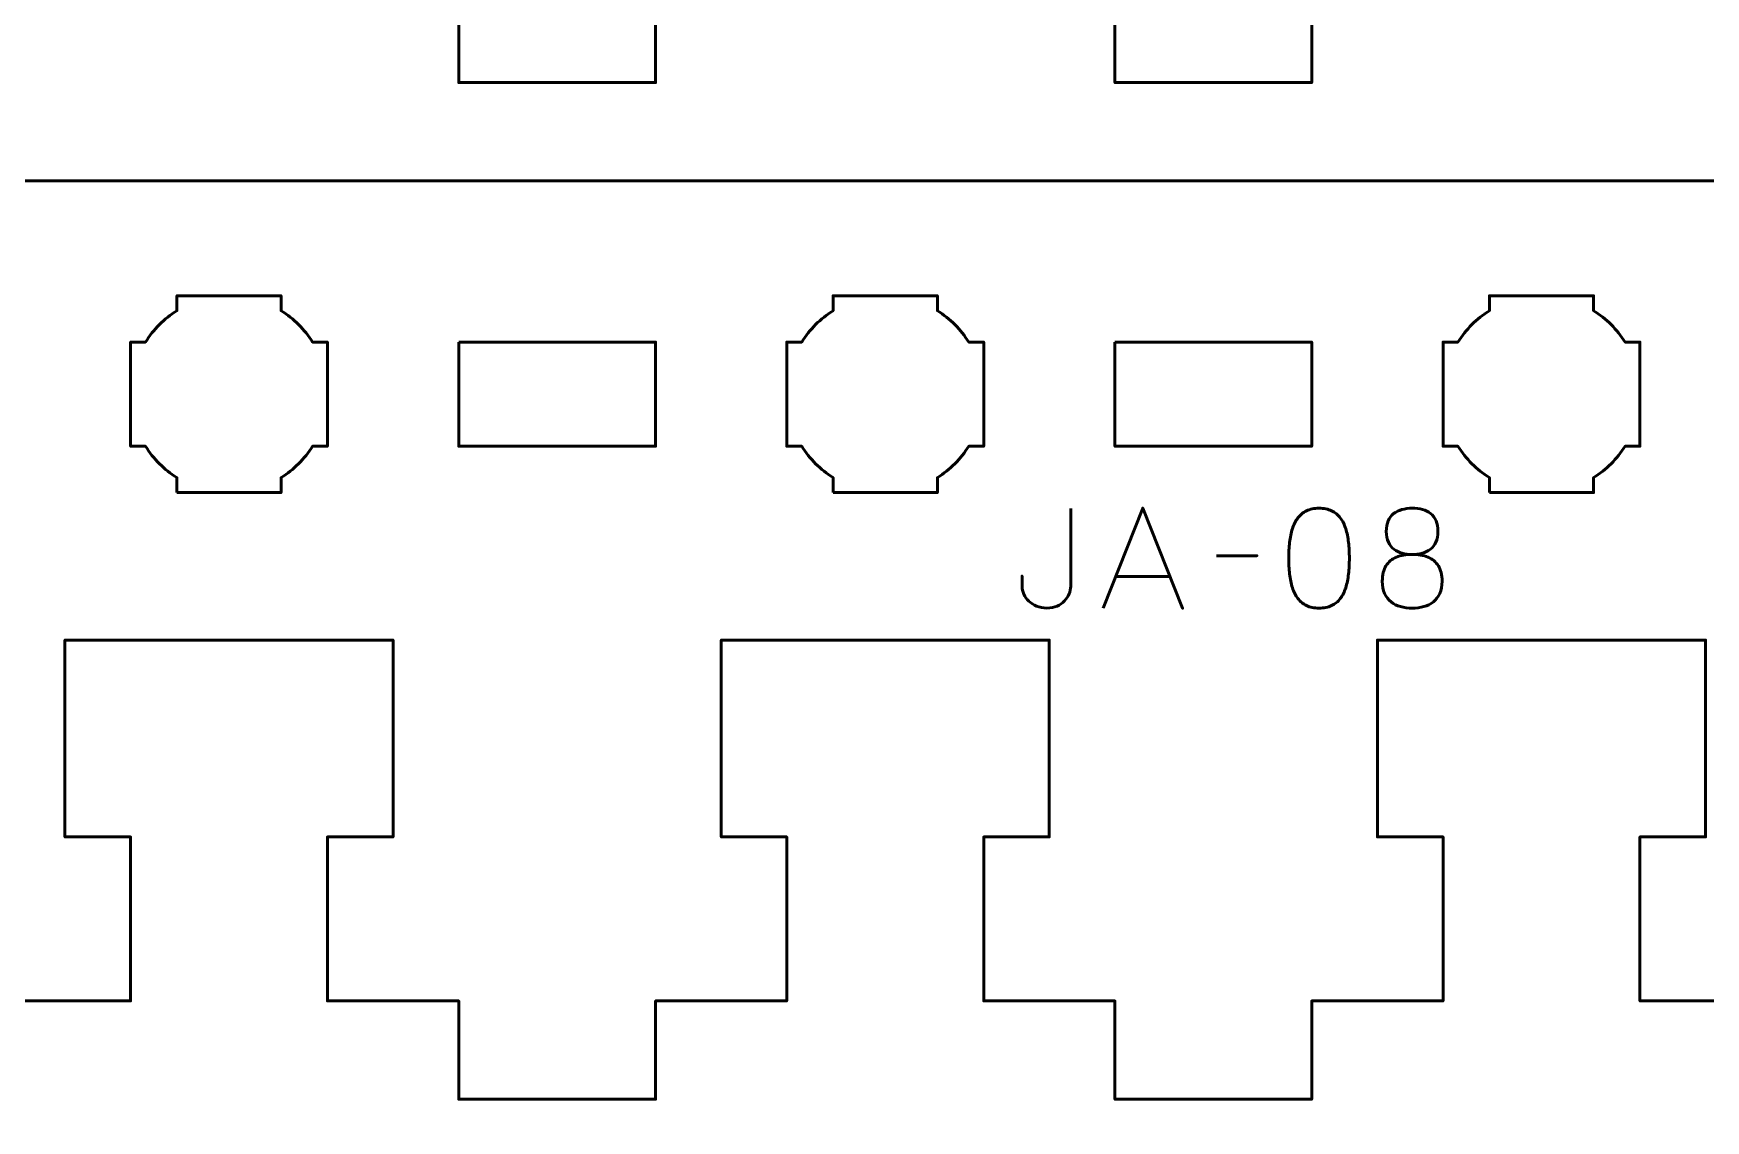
# Model space of a CAD drawing. Header units: centimetres. Extents: x -21 to 0, y -29.7 to 0.
# Drawn here: x -15.7 to -10.6, y -19.42 to -16.1 of the extents above; entities that cross this region are included whole.
import ezdxf

# ---------------------------------------------------------------- set-up
doc = ezdxf.new("R2010")
doc.units = ezdxf.units.CM
doc.header["$MEASUREMENT"] = 0
doc.layers.add('Layer 1', color=7, linetype='Continuous')

msp = doc.modelspace()

# ---------------------------------------------------------------- linework, layer by layer
at = {"layer": 'Layer 1', "color": 1, "lineweight": 53}
msp.add_open_spline([(-21.00003, -29.19995), (-21.00003, -29.19995), (-21.00003, -0.49992), (-21.00003, -0.49992), (-21.00003, -0.49992), (-21.00003, -0.22295), (-20.77694, 0.00004), (-20.49994, 0.00004), (-20.49994, 0.00004), (-20.49994, 0.00004), (-0.50008, 0.00004), (-0.50008, 0.00004), (-0.50008, 0.00004), (-0.22294, 0.00004), (0.00002, -0.22295), (0.00002, -0.49992), (0.00002, -0.49992), (0.00002, -0.49992), (0.00002, -29.19995), (0.00002, -29.19995), (0.00002, -29.19995), (0.00002, -29.47695), (-0.22294, -29.70004), (-0.50008, -29.70004), (-0.50008, -29.70004), (-0.50008, -29.70004), (-20.49994, -29.70004), (-20.49994, -29.70004), (-20.49994, -29.70004), (-20.77694, -29.70004), (-21.00003, -29.47695), (-21.00003, -29.19995)], degree=3, knots=[0, 0, 0, 0, 0.125, 0.125, 0.125, 0.125, 0.25, 0.25, 0.25, 0.25, 0.375, 0.375, 0.375, 0.375, 0.5, 0.5, 0.5, 0.5, 0.625, 0.625, 0.625, 0.625, 0.75, 0.75, 0.75, 0.75, 0.875, 0.875, 0.875, 0.875, 1, 1, 1, 1], dxfattribs=at)
at = {"layer": 'Layer 1', "color": 3, "lineweight": 53}
for points in [[(-4.6, -14.85), (-4.6, -14.85), (-4.6, -15.44999), (-4.6, -15.44999), (-4.6, -15.44999), (-4.6, -15.44999), (-4.8, -15.45), (-4.8, -15.45), (-4.8, -15.45), (-4.8, -15.45), (-4.8, -15.95), (-4.8, -15.95), (-4.8, -15.95), (-4.8, -15.95), (-4.4, -15.95), (-4.4, -15.95), (-4.4, -15.95), (-4.4, -15.95), (-4.4, -16.25), (-4.4, -16.25), (-4.4, -16.25), (-4.4, -16.25), (-3.8, -16.25), (-3.8, -16.25), (-3.8, -16.25), (-3.8, -15.58626), (-3.8, -14.9225), (-3.8, -14.25874), (-3.8, -14.25874), (-3.8, -14.25874), (-4.4, -14.25874), (-4.4, -14.25874), (-4.4, -14.25874), (-4.4, -14.25874), (-4.40011, -13.94124), (-4.40011, -13.94124), (-4.40011, -13.94124), (-4.40011, -13.94124), (-3.80011, -13.94124), (-3.80011, -13.94124), (-3.80011, -13.94124), (-3.80478, -13.66919), (-4.02684, -13.44999), (-4.3, -13.44999), (-4.3, -13.44999), (-4.3, -13.44999), (-19.90011, -13.45), (-19.90011, -13.45), (-19.90011, -13.45), (-20.17327, -13.45), (-20.39533, -13.6692), (-20.4, -13.94125), (-20.4, -13.94125), (-20.4, -13.94125), (-19.8, -13.94125), (-19.8, -13.94125), (-19.8, -13.94125), (-19.8, -13.94125), (-19.8, -14.25875), (-19.8, -14.25875), (-19.8, -14.25875), (-19.8, -14.25875), (-20.4, -14.25875), (-20.4, -14.25875), (-20.4, -14.25875), (-20.4, -14.25875), (-20.4, -16.25), (-20.4, -16.25), (-20.4, -16.25), (-20.4, -16.25), (-19.8, -16.25), (-19.8, -16.25), (-19.8, -16.25), (-19.8, -16.25), (-19.8, -15.95), (-19.8, -15.95), (-19.8, -15.95), (-19.8, -15.95), (-19.4, -15.95001), (-19.4, -15.95001), (-19.4, -15.95001), (-19.4, -15.95001), (-19.4, -15.45), (-19.4, -15.45), (-19.4, -15.45), (-19.4, -15.45), (-19.6, -15.44999), (-19.6, -15.44999), (-19.6, -15.44999), (-19.6, -15.44999), (-19.6, -14.85), (-19.6, -14.85), (-19.6, -14.85), (-19.21667, -14.85), (-18.98333, -14.85), (-18.6, -14.85), (-18.6, -14.85), (-18.6, -14.85), (-18.6, -15.44999), (-18.6, -15.44999), (-18.6, -15.44999), (-18.6, -15.44999), (-18.8, -15.45), (-18.8, -15.45), (-18.8, -15.45), (-18.8, -15.45), (-18.8, -15.95), (-18.8, -15.95), (-18.8, -15.95), (-18.8, -15.95), (-18.4, -15.95), (-18.4, -15.95), (-18.4, -15.95), (-18.4, -15.95), (-18.4, -16.25), (-18.4, -16.25), (-18.4, -16.25), (-18.4, -16.25), (-17.8, -16.25), (-17.8, -16.25), (-17.8, -16.25), (-17.8, -16.25), (-17.8, -15.95), (-17.8, -15.95), (-17.8, -15.95), (-17.8, -15.95), (-17.4, -15.95001), (-17.4, -15.95001), (-17.4, -15.95001), (-17.4, -15.95001), (-17.4, -15.45), (-17.4, -15.45), (-17.4, -15.45), (-17.4, -15.45), (-17.6, -15.44999), (-17.6, -15.44999), (-17.6, -15.44999), (-17.6, -15.44999), (-17.6, -14.85), (-17.6, -14.85), (-17.6, -14.85), (-17.21667, -14.85), (-16.98333, -14.85), (-16.6, -14.85), (-16.6, -14.85), (-16.6, -14.85), (-16.6, -15.44999), (-16.6, -15.44999), (-16.6, -15.44999), (-16.6, -15.44999), (-16.8, -15.45), (-16.8, -15.45), (-16.8, -15.45), (-16.8, -15.45), (-16.8, -15.95), (-16.8, -15.95), (-16.8, -15.95), (-16.8, -15.95), (-16.4, -15.95), (-16.4, -15.95), (-16.4, -15.95), (-16.4, -15.95), (-16.4, -16.25), (-16.4, -16.25), (-16.4, -16.25), (-16.4, -16.25), (-15.8, -16.25), (-15.8, -16.25), (-15.8, -16.25), (-15.8, -16.25), (-15.8, -15.95), (-15.8, -15.95), (-15.8, -15.95), (-15.8, -15.95), (-15.4, -15.95001), (-15.4, -15.95001), (-15.4, -15.95001), (-15.4, -15.95001), (-15.4, -15.45), (-15.4, -15.45), (-15.4, -15.45), (-15.4, -15.45), (-15.6, -15.44999), (-15.6, -15.44999), (-15.6, -15.44999), (-15.6, -15.44999), (-15.6, -14.85), (-15.6, -14.85), (-15.6, -14.85), (-15.21667, -14.85), (-14.98333, -14.85), (-14.6, -14.85), (-14.6, -14.85), (-14.6, -14.85), (-14.6, -15.44999), (-14.6, -15.44999), (-14.6, -15.44999), (-14.6, -15.44999), (-14.8, -15.45), (-14.8, -15.45), (-14.8, -15.45), (-14.8, -15.45), (-14.8, -15.95), (-14.8, -15.95), (-14.8, -15.95), (-14.8, -15.95), (-14.4, -15.95), (-14.4, -15.95), (-14.4, -15.95), (-14.4, -15.95), (-14.4, -16.25), (-14.4, -16.25), (-14.4, -16.25), (-14.4, -16.25), (-13.8, -16.25), (-13.8, -16.25), (-13.8, -16.25), (-13.8, -16.25), (-13.8, -15.95), (-13.8, -15.95), (-13.8, -15.95), (-13.8, -15.95), (-13.4, -15.95001), (-13.4, -15.95001), (-13.4, -15.95001), (-13.4, -15.95001), (-13.4, -15.45), (-13.4, -15.45), (-13.4, -15.45), (-13.4, -15.45), (-13.6, -15.44999), (-13.6, -15.44999), (-13.6, -15.44999), (-13.6, -15.44999), (-13.6, -14.85), (-13.6, -14.85), (-13.6, -14.85), (-13.21667, -14.85), (-12.98333, -14.85), (-12.6, -14.85), (-12.6, -14.85), (-12.6, -14.85), (-12.6, -15.44999), (-12.6, -15.44999), (-12.6, -15.44999), (-12.6, -15.44999), (-12.8, -15.45), (-12.8, -15.45), (-12.8, -15.45), (-12.8, -15.45), (-12.8, -15.95), (-12.8, -15.95), (-12.8, -15.95), (-12.8, -15.95), (-12.4, -15.95), (-12.4, -15.95), (-12.4, -15.95), (-12.4, -15.95), (-12.4, -16.25), (-12.4, -16.25), (-12.4, -16.25), (-12.4, -16.25), (-11.8, -16.25), (-11.8, -16.25), (-11.8, -16.25), (-11.8, -16.25), (-11.8, -15.95), (-11.8, -15.95), (-11.8, -15.95), (-11.8, -15.95), (-11.4, -15.95001), (-11.4, -15.95001), (-11.4, -15.95001), (-11.4, -15.95001), (-11.4, -15.45), (-11.4, -15.45), (-11.4, -15.45), (-11.4, -15.45), (-11.6, -15.44999), (-11.6, -15.44999), (-11.6, -15.44999), (-11.6, -15.44999), (-11.6, -14.85), (-11.6, -14.85), (-11.6, -14.85), (-11.21667, -14.85), (-10.98333, -14.85), (-10.6, -14.85), (-10.6, -14.85), (-10.6, -14.85), (-10.6, -15.44999), (-10.6, -15.44999), (-10.6, -15.44999), (-10.6, -15.44999), (-10.8, -15.45), (-10.8, -15.45), (-10.8, -15.45), (-10.8, -15.45), (-10.8, -15.95), (-10.8, -15.95), (-10.8, -15.95), (-10.8, -15.95), (-10.4, -15.95), (-10.4, -15.95), (-10.4, -15.95), (-10.4, -15.95), (-10.4, -16.25), (-10.4, -16.25), (-10.4, -16.25), (-10.4, -16.25), (-9.8, -16.25), (-9.8, -16.25), (-9.8, -16.25), (-9.8, -16.25), (-9.8, -15.95), (-9.8, -15.95), (-9.8, -15.95), (-9.8, -15.95), (-9.4, -15.95001), (-9.4, -15.95001), (-9.4, -15.95001), (-9.4, -15.95001), (-9.4, -15.45), (-9.4, -15.45), (-9.4, -15.45), (-9.4, -15.45), (-9.6, -15.44999), (-9.6, -15.44999), (-9.6, -15.44999), (-9.6, -15.44999), (-9.6, -14.85), (-9.6, -14.85), (-9.6, -14.85), (-9.21667, -14.85), (-8.98333, -14.85), (-8.6, -14.85), (-8.6, -14.85), (-8.6, -14.85), (-8.6, -15.44999), (-8.6, -15.44999), (-8.6, -15.44999), (-8.6, -15.44999), (-8.8, -15.45), (-8.8, -15.45), (-8.8, -15.45), (-8.8, -15.45), (-8.8, -15.95), (-8.8, -15.95), (-8.8, -15.95), (-8.8, -15.95), (-8.4, -15.95), (-8.4, -15.95), (-8.4, -15.95), (-8.4, -15.95), (-8.4, -16.25), (-8.4, -16.25), (-8.4, -16.25), (-8.4, -16.25), (-7.8, -16.25), (-7.8, -16.25), (-7.8, -16.25), (-7.8, -16.25), (-7.8, -15.95), (-7.8, -15.95), (-7.8, -15.95), (-7.8, -15.95), (-7.4, -15.95001), (-7.4, -15.95001), (-7.4, -15.95001), (-7.4, -15.95001), (-7.4, -15.45), (-7.4, -15.45), (-7.4, -15.45), (-7.4, -15.45), (-7.6, -15.44999), (-7.6, -15.44999), (-7.6, -15.44999), (-7.6, -15.44999), (-7.6, -14.85), (-7.6, -14.85), (-7.6, -14.85), (-7.21667, -14.85), (-6.98333, -14.85), (-6.6, -14.85), (-6.6, -14.85), (-6.6, -14.85), (-6.6, -15.44999), (-6.6, -15.44999), (-6.6, -15.44999), (-6.6, -15.44999), (-6.8, -15.45), (-6.8, -15.45), (-6.8, -15.45), (-6.8, -15.45), (-6.8, -15.95), (-6.8, -15.95), (-6.8, -15.95), (-6.8, -15.95), (-6.4, -15.95), (-6.4, -15.95), (-6.4, -15.95), (-6.4, -15.95), (-6.4, -16.25), (-6.4, -16.25), (-6.4, -16.25), (-6.4, -16.25), (-5.8, -16.25), (-5.8, -16.25), (-5.8, -16.25), (-5.8, -16.25), (-5.8, -15.95), (-5.8, -15.95), (-5.8, -15.95), (-5.8, -15.95), (-5.4, -15.95001), (-5.4, -15.95001), (-5.4, -15.95001), (-5.4, -15.95001), (-5.4, -15.45), (-5.4, -15.45), (-5.4, -15.45), (-5.4, -15.45), (-5.6, -15.44999), (-5.6, -15.44999), (-5.6, -15.44999), (-5.6, -15.44999), (-5.6, -14.85), (-5.6, -14.85), (-5.6, -14.85), (-5.21667, -14.85), (-4.98333, -14.85), (-4.6, -14.85)], [(-4.6, -17.95), (-4.6, -17.95), (-4.6, -18.54999), (-4.6, -18.54999), (-4.6, -18.54999), (-4.6, -18.54999), (-4.8, -18.55), (-4.8, -18.55), (-4.8, -18.55), (-4.8, -18.55), (-4.8, -19.05), (-4.8, -19.05), (-4.8, -19.05), (-4.8, -19.05), (-4.4, -19.05), (-4.4, -19.05), (-4.4, -19.05), (-4.4, -19.05), (-4.4, -19.35), (-4.4, -19.35), (-4.4, -19.35), (-4.4, -19.35), (-3.8, -19.35), (-3.8, -19.35), (-3.8, -19.35), (-3.8, -18.68626), (-3.8, -18.0225), (-3.8, -17.35874), (-3.8, -17.35874), (-3.8, -17.35874), (-4.4, -17.35874), (-4.4, -17.35874), (-4.4, -17.35874), (-4.4, -17.35874), (-4.40011, -17.04124), (-4.40011, -17.04124), (-4.40011, -17.04124), (-4.40011, -17.04124), (-3.80011, -17.04124), (-3.80011, -17.04124), (-3.80011, -17.04124), (-3.80478, -16.76919), (-4.02684, -16.54999), (-4.3, -16.54999), (-4.3, -16.54999), (-4.3, -16.54999), (-19.90011, -16.55), (-19.90011, -16.55), (-19.90011, -16.55), (-20.17327, -16.55), (-20.39533, -16.7692), (-20.4, -17.04125), (-20.4, -17.04125), (-20.4, -17.04125), (-19.8, -17.04125), (-19.8, -17.04125), (-19.8, -17.04125), (-19.8, -17.04125), (-19.8, -17.35875), (-19.8, -17.35875), (-19.8, -17.35875), (-19.8, -17.35875), (-20.4, -17.35875), (-20.4, -17.35875), (-20.4, -17.35875), (-20.4, -17.35875), (-20.4, -19.35), (-20.4, -19.35), (-20.4, -19.35), (-20.4, -19.35), (-19.8, -19.35), (-19.8, -19.35), (-19.8, -19.35), (-19.8, -19.35), (-19.8, -19.05), (-19.8, -19.05), (-19.8, -19.05), (-19.8, -19.05), (-19.4, -19.05001), (-19.4, -19.05001), (-19.4, -19.05001), (-19.4, -19.05001), (-19.4, -18.55), (-19.4, -18.55), (-19.4, -18.55), (-19.4, -18.55), (-19.6, -18.54999), (-19.6, -18.54999), (-19.6, -18.54999), (-19.6, -18.54999), (-19.6, -17.95), (-19.6, -17.95), (-19.6, -17.95), (-19.21667, -17.95), (-18.98333, -17.95), (-18.6, -17.95), (-18.6, -17.95), (-18.6, -17.95), (-18.6, -18.54999), (-18.6, -18.54999), (-18.6, -18.54999), (-18.6, -18.54999), (-18.8, -18.55), (-18.8, -18.55), (-18.8, -18.55), (-18.8, -18.55), (-18.8, -19.05), (-18.8, -19.05), (-18.8, -19.05), (-18.8, -19.05), (-18.4, -19.05), (-18.4, -19.05), (-18.4, -19.05), (-18.4, -19.05), (-18.4, -19.35), (-18.4, -19.35), (-18.4, -19.35), (-18.4, -19.35), (-17.8, -19.35), (-17.8, -19.35), (-17.8, -19.35), (-17.8, -19.35), (-17.8, -19.05), (-17.8, -19.05), (-17.8, -19.05), (-17.8, -19.05), (-17.4, -19.05001), (-17.4, -19.05001), (-17.4, -19.05001), (-17.4, -19.05001), (-17.4, -18.55), (-17.4, -18.55), (-17.4, -18.55), (-17.4, -18.55), (-17.6, -18.54999), (-17.6, -18.54999), (-17.6, -18.54999), (-17.6, -18.54999), (-17.6, -17.95), (-17.6, -17.95), (-17.6, -17.95), (-17.21667, -17.95), (-16.98333, -17.95), (-16.6, -17.95), (-16.6, -17.95), (-16.6, -17.95), (-16.6, -18.54999), (-16.6, -18.54999), (-16.6, -18.54999), (-16.6, -18.54999), (-16.8, -18.55), (-16.8, -18.55), (-16.8, -18.55), (-16.8, -18.55), (-16.8, -19.05), (-16.8, -19.05), (-16.8, -19.05), (-16.8, -19.05), (-16.4, -19.05), (-16.4, -19.05), (-16.4, -19.05), (-16.4, -19.05), (-16.4, -19.35), (-16.4, -19.35), (-16.4, -19.35), (-16.4, -19.35), (-15.8, -19.35), (-15.8, -19.35), (-15.8, -19.35), (-15.8, -19.35), (-15.8, -19.05), (-15.8, -19.05), (-15.8, -19.05), (-15.8, -19.05), (-15.4, -19.05001), (-15.4, -19.05001), (-15.4, -19.05001), (-15.4, -19.05001), (-15.4, -18.55), (-15.4, -18.55), (-15.4, -18.55), (-15.4, -18.55), (-15.6, -18.54999), (-15.6, -18.54999), (-15.6, -18.54999), (-15.6, -18.54999), (-15.6, -17.95), (-15.6, -17.95), (-15.6, -17.95), (-15.21667, -17.95), (-14.98333, -17.95), (-14.6, -17.95), (-14.6, -17.95), (-14.6, -17.95), (-14.6, -18.54999), (-14.6, -18.54999), (-14.6, -18.54999), (-14.6, -18.54999), (-14.8, -18.55), (-14.8, -18.55), (-14.8, -18.55), (-14.8, -18.55), (-14.8, -19.05), (-14.8, -19.05), (-14.8, -19.05), (-14.8, -19.05), (-14.4, -19.05), (-14.4, -19.05), (-14.4, -19.05), (-14.4, -19.05), (-14.4, -19.35), (-14.4, -19.35), (-14.4, -19.35), (-14.4, -19.35), (-13.8, -19.35), (-13.8, -19.35), (-13.8, -19.35), (-13.8, -19.35), (-13.8, -19.05), (-13.8, -19.05), (-13.8, -19.05), (-13.8, -19.05), (-13.4, -19.05001), (-13.4, -19.05001), (-13.4, -19.05001), (-13.4, -19.05001), (-13.4, -18.55), (-13.4, -18.55), (-13.4, -18.55), (-13.4, -18.55), (-13.6, -18.54999), (-13.6, -18.54999), (-13.6, -18.54999), (-13.6, -18.54999), (-13.6, -17.95), (-13.6, -17.95), (-13.6, -17.95), (-13.21667, -17.95), (-12.98333, -17.95), (-12.6, -17.95), (-12.6, -17.95), (-12.6, -17.95), (-12.6, -18.54999), (-12.6, -18.54999), (-12.6, -18.54999), (-12.6, -18.54999), (-12.8, -18.55), (-12.8, -18.55), (-12.8, -18.55), (-12.8, -18.55), (-12.8, -19.05), (-12.8, -19.05), (-12.8, -19.05), (-12.8, -19.05), (-12.4, -19.05), (-12.4, -19.05), (-12.4, -19.05), (-12.4, -19.05), (-12.4, -19.35), (-12.4, -19.35), (-12.4, -19.35), (-12.4, -19.35), (-11.8, -19.35), (-11.8, -19.35), (-11.8, -19.35), (-11.8, -19.35), (-11.8, -19.05), (-11.8, -19.05), (-11.8, -19.05), (-11.8, -19.05), (-11.4, -19.05001), (-11.4, -19.05001), (-11.4, -19.05001), (-11.4, -19.05001), (-11.4, -18.55), (-11.4, -18.55), (-11.4, -18.55), (-11.4, -18.55), (-11.6, -18.54999), (-11.6, -18.54999), (-11.6, -18.54999), (-11.6, -18.54999), (-11.6, -17.95), (-11.6, -17.95), (-11.6, -17.95), (-11.21667, -17.95), (-10.98333, -17.95), (-10.6, -17.95), (-10.6, -17.95), (-10.6, -17.95), (-10.6, -18.54999), (-10.6, -18.54999), (-10.6, -18.54999), (-10.6, -18.54999), (-10.8, -18.55), (-10.8, -18.55), (-10.8, -18.55), (-10.8, -18.55), (-10.8, -19.05), (-10.8, -19.05), (-10.8, -19.05), (-10.8, -19.05), (-10.4, -19.05), (-10.4, -19.05), (-10.4, -19.05), (-10.4, -19.05), (-10.4, -19.35), (-10.4, -19.35), (-10.4, -19.35), (-10.4, -19.35), (-9.8, -19.35), (-9.8, -19.35), (-9.8, -19.35), (-9.8, -19.35), (-9.8, -19.05), (-9.8, -19.05), (-9.8, -19.05), (-9.8, -19.05), (-9.4, -19.05001), (-9.4, -19.05001), (-9.4, -19.05001), (-9.4, -19.05001), (-9.4, -18.55), (-9.4, -18.55), (-9.4, -18.55), (-9.4, -18.55), (-9.6, -18.54999), (-9.6, -18.54999), (-9.6, -18.54999), (-9.6, -18.54999), (-9.6, -17.95), (-9.6, -17.95), (-9.6, -17.95), (-9.21667, -17.95), (-8.98333, -17.95), (-8.6, -17.95), (-8.6, -17.95), (-8.6, -17.95), (-8.6, -18.54999), (-8.6, -18.54999), (-8.6, -18.54999), (-8.6, -18.54999), (-8.8, -18.55), (-8.8, -18.55), (-8.8, -18.55), (-8.8, -18.55), (-8.8, -19.05), (-8.8, -19.05), (-8.8, -19.05), (-8.8, -19.05), (-8.4, -19.05), (-8.4, -19.05), (-8.4, -19.05), (-8.4, -19.05), (-8.4, -19.35), (-8.4, -19.35), (-8.4, -19.35), (-8.4, -19.35), (-7.8, -19.35), (-7.8, -19.35), (-7.8, -19.35), (-7.8, -19.35), (-7.8, -19.05), (-7.8, -19.05), (-7.8, -19.05), (-7.8, -19.05), (-7.4, -19.05001), (-7.4, -19.05001), (-7.4, -19.05001), (-7.4, -19.05001), (-7.4, -18.55), (-7.4, -18.55), (-7.4, -18.55), (-7.4, -18.55), (-7.6, -18.54999), (-7.6, -18.54999), (-7.6, -18.54999), (-7.6, -18.54999), (-7.6, -17.95), (-7.6, -17.95), (-7.6, -17.95), (-7.21667, -17.95), (-6.98333, -17.95), (-6.6, -17.95), (-6.6, -17.95), (-6.6, -17.95), (-6.6, -18.54999), (-6.6, -18.54999), (-6.6, -18.54999), (-6.6, -18.54999), (-6.8, -18.55), (-6.8, -18.55), (-6.8, -18.55), (-6.8, -18.55), (-6.8, -19.05), (-6.8, -19.05), (-6.8, -19.05), (-6.8, -19.05), (-6.4, -19.05), (-6.4, -19.05), (-6.4, -19.05), (-6.4, -19.05), (-6.4, -19.35), (-6.4, -19.35), (-6.4, -19.35), (-6.4, -19.35), (-5.8, -19.35), (-5.8, -19.35), (-5.8, -19.35), (-5.8, -19.35), (-5.8, -19.05), (-5.8, -19.05), (-5.8, -19.05), (-5.8, -19.05), (-5.4, -19.05001), (-5.4, -19.05001), (-5.4, -19.05001), (-5.4, -19.05001), (-5.4, -18.55), (-5.4, -18.55), (-5.4, -18.55), (-5.4, -18.55), (-5.6, -18.54999), (-5.6, -18.54999), (-5.6, -18.54999), (-5.6, -18.54999), (-5.6, -17.95), (-5.6, -17.95), (-5.6, -17.95), (-5.21667, -17.95), (-4.98333, -17.95), (-4.6, -17.95)]]:
    msp.add_open_spline(points, degree=3, knots=[0, 0, 0, 0, 0.0092593, 0.0092593, 0.0092593, 0.0092593, 0.0185185, 0.0185185, 0.0185185, 0.0185185, 0.0277778, 0.0277778, 0.0277778, 0.0277778, 0.037037, 0.037037, 0.037037, 0.037037, 0.0462963, 0.0462963, 0.0462963, 0.0462963, 0.0555556, 0.0555556, 0.0555556, 0.0555556, 0.0648148, 0.0648148, 0.0648148, 0.0648148, 0.0740741, 0.0740741, 0.0740741, 0.0740741, 0.0833333, 0.0833333, 0.0833333, 0.0833333, 0.0925926, 0.0925926, 0.0925926, 0.0925926, 0.1018519, 0.1018519, 0.1018519, 0.1018519, 0.1111111, 0.1111111, 0.1111111, 0.1111111, 0.1203704, 0.1203704, 0.1203704, 0.1203704, 0.1296296, 0.1296296, 0.1296296, 0.1296296, 0.1388889, 0.1388889, 0.1388889, 0.1388889, 0.1481481, 0.1481481, 0.1481481, 0.1481481, 0.1574074, 0.1574074, 0.1574074, 0.1574074, 0.1666667, 0.1666667, 0.1666667, 0.1666667, 0.1759259, 0.1759259, 0.1759259, 0.1759259, 0.1851852, 0.1851852, 0.1851852, 0.1851852, 0.1944444, 0.1944444, 0.1944444, 0.1944444, 0.2037037, 0.2037037, 0.2037037, 0.2037037, 0.212963, 0.212963, 0.212963, 0.212963, 0.2222222, 0.2222222, 0.2222222, 0.2222222, 0.2314815, 0.2314815, 0.2314815, 0.2314815, 0.2407407, 0.2407407, 0.2407407, 0.2407407, 0.25, 0.25, 0.25, 0.25, 0.2592593, 0.2592593, 0.2592593, 0.2592593, 0.2685185, 0.2685185, 0.2685185, 0.2685185, 0.2777778, 0.2777778, 0.2777778, 0.2777778, 0.287037, 0.287037, 0.287037, 0.287037, 0.2962963, 0.2962963, 0.2962963, 0.2962963, 0.3055556, 0.3055556, 0.3055556, 0.3055556, 0.3148148, 0.3148148, 0.3148148, 0.3148148, 0.3240741, 0.3240741, 0.3240741, 0.3240741, 0.3333333, 0.3333333, 0.3333333, 0.3333333, 0.3425926, 0.3425926, 0.3425926, 0.3425926, 0.3518519, 0.3518519, 0.3518519, 0.3518519, 0.3611111, 0.3611111, 0.3611111, 0.3611111, 0.3703704, 0.3703704, 0.3703704, 0.3703704, 0.3796296, 0.3796296, 0.3796296, 0.3796296, 0.3888889, 0.3888889, 0.3888889, 0.3888889, 0.3981481, 0.3981481, 0.3981481, 0.3981481, 0.4074074, 0.4074074, 0.4074074, 0.4074074, 0.4166667, 0.4166667, 0.4166667, 0.4166667, 0.4259259, 0.4259259, 0.4259259, 0.4259259, 0.4351852, 0.4351852, 0.4351852, 0.4351852, 0.4444444, 0.4444444, 0.4444444, 0.4444444, 0.4537037, 0.4537037, 0.4537037, 0.4537037, 0.462963, 0.462963, 0.462963, 0.462963, 0.4722222, 0.4722222, 0.4722222, 0.4722222, 0.4814815, 0.4814815, 0.4814815, 0.4814815, 0.4907407, 0.4907407, 0.4907407, 0.4907407, 0.5, 0.5, 0.5, 0.5, 0.5092593, 0.5092593, 0.5092593, 0.5092593, 0.5185185, 0.5185185, 0.5185185, 0.5185185, 0.5277778, 0.5277778, 0.5277778, 0.5277778, 0.537037, 0.537037, 0.537037, 0.537037, 0.5462963, 0.5462963, 0.5462963, 0.5462963, 0.5555556, 0.5555556, 0.5555556, 0.5555556, 0.5648148, 0.5648148, 0.5648148, 0.5648148, 0.5740741, 0.5740741, 0.5740741, 0.5740741, 0.5833333, 0.5833333, 0.5833333, 0.5833333, 0.5925926, 0.5925926, 0.5925926, 0.5925926, 0.6018519, 0.6018519, 0.6018519, 0.6018519, 0.6111111, 0.6111111, 0.6111111, 0.6111111, 0.6203704, 0.6203704, 0.6203704, 0.6203704, 0.6296296, 0.6296296, 0.6296296, 0.6296296, 0.6388889, 0.6388889, 0.6388889, 0.6388889, 0.6481481, 0.6481481, 0.6481481, 0.6481481, 0.6574074, 0.6574074, 0.6574074, 0.6574074, 0.6666667, 0.6666667, 0.6666667, 0.6666667, 0.6759259, 0.6759259, 0.6759259, 0.6759259, 0.6851852, 0.6851852, 0.6851852, 0.6851852, 0.6944444, 0.6944444, 0.6944444, 0.6944444, 0.7037037, 0.7037037, 0.7037037, 0.7037037, 0.712963, 0.712963, 0.712963, 0.712963, 0.7222222, 0.7222222, 0.7222222, 0.7222222, 0.7314815, 0.7314815, 0.7314815, 0.7314815, 0.7407407, 0.7407407, 0.7407407, 0.7407407, 0.75, 0.75, 0.75, 0.75, 0.7592593, 0.7592593, 0.7592593, 0.7592593, 0.7685185, 0.7685185, 0.7685185, 0.7685185, 0.7777778, 0.7777778, 0.7777778, 0.7777778, 0.787037, 0.787037, 0.787037, 0.787037, 0.7962963, 0.7962963, 0.7962963, 0.7962963, 0.8055556, 0.8055556, 0.8055556, 0.8055556, 0.8148148, 0.8148148, 0.8148148, 0.8148148, 0.8240741, 0.8240741, 0.8240741, 0.8240741, 0.8333333, 0.8333333, 0.8333333, 0.8333333, 0.8425926, 0.8425926, 0.8425926, 0.8425926, 0.8518519, 0.8518519, 0.8518519, 0.8518519, 0.8611111, 0.8611111, 0.8611111, 0.8611111, 0.8703704, 0.8703704, 0.8703704, 0.8703704, 0.8796296, 0.8796296, 0.8796296, 0.8796296, 0.8888889, 0.8888889, 0.8888889, 0.8888889, 0.8981481, 0.8981481, 0.8981481, 0.8981481, 0.9074074, 0.9074074, 0.9074074, 0.9074074, 0.9166667, 0.9166667, 0.9166667, 0.9166667, 0.9259259, 0.9259259, 0.9259259, 0.9259259, 0.9351852, 0.9351852, 0.9351852, 0.9351852, 0.9444444, 0.9444444, 0.9444444, 0.9444444, 0.9537037, 0.9537037, 0.9537037, 0.9537037, 0.962963, 0.962963, 0.962963, 0.962963, 0.9722222, 0.9722222, 0.9722222, 0.9722222, 0.9814815, 0.9814815, 0.9814815, 0.9814815, 0.9907407, 0.9907407, 0.9907407, 0.9907407, 1, 1, 1, 1], dxfattribs=at)
at = {"layer": 'Layer 1', "lineweight": 53}
for points, knots in [([(-15.25875, -17.5), (-15.25875, -17.5), (-15.25875, -17.45456), (-15.25875, -17.45456), (-15.25875, -17.45456), (-15.29751, -17.43033), (-15.33033, -17.3975), (-15.35456, -17.35875), (-15.35456, -17.35875), (-15.35456, -17.35875), (-15.4, -17.35875), (-15.4, -17.35875), (-15.4, -17.35875), (-15.4, -17.35875), (-15.4, -17.2), (-15.4, -17.2), (-15.4, -17.2), (-15.4, -17.2), (-15.4, -17.04125), (-15.4, -17.04125), (-15.4, -17.04125), (-15.4, -17.04125), (-15.35456, -17.04125), (-15.35456, -17.04125), (-15.35456, -17.04125), (-15.33033, -17.0025), (-15.29751, -16.96967), (-15.25875, -16.94544), (-15.25875, -16.94544), (-15.25875, -16.94544), (-15.25875, -16.9), (-15.25875, -16.9), (-15.25875, -16.9), (-15.25875, -16.9), (-15.1, -16.9), (-15.1, -16.9), (-15.1, -16.9), (-15.1, -16.9), (-14.94125, -16.9), (-14.94125, -16.9), (-14.94125, -16.9), (-14.94125, -16.9), (-14.94125, -16.94544), (-14.94125, -16.94544), (-14.94125, -16.94544), (-14.90249, -16.96967), (-14.86967, -17.0025), (-14.84544, -17.04125), (-14.84544, -17.04125), (-14.84544, -17.04125), (-14.8, -17.04125), (-14.8, -17.04125), (-14.8, -17.04125), (-14.8, -17.04125), (-14.8, -17.2), (-14.8, -17.2), (-14.8, -17.2), (-14.8, -17.2), (-14.8, -17.35875), (-14.8, -17.35875), (-14.8, -17.35875), (-14.8, -17.35875), (-14.84544, -17.35875), (-14.84544, -17.35875), (-14.84544, -17.35875), (-14.86967, -17.3975), (-14.90249, -17.43033), (-14.94125, -17.45456), (-14.94125, -17.45456), (-14.94125, -17.45456), (-14.94125, -17.5), (-14.94125, -17.5), (-14.94125, -17.5), (-14.94125, -17.5), (-15.1, -17.5), (-15.1, -17.5), (-15.1, -17.5), (-15.1, -17.5), (-15.25875, -17.5), (-15.25875, -17.5)], [0, 0, 0, 0, 0.05, 0.05, 0.05, 0.05, 0.1, 0.1, 0.1, 0.1, 0.15, 0.15, 0.15, 0.15, 0.2, 0.2, 0.2, 0.2, 0.25, 0.25, 0.25, 0.25, 0.3, 0.3, 0.3, 0.3, 0.35, 0.35, 0.35, 0.35, 0.4, 0.4, 0.4, 0.4, 0.45, 0.45, 0.45, 0.45, 0.5, 0.5, 0.5, 0.5, 0.55, 0.55, 0.55, 0.55, 0.6, 0.6, 0.6, 0.6, 0.65, 0.65, 0.65, 0.65, 0.7, 0.7, 0.7, 0.7, 0.75, 0.75, 0.75, 0.75, 0.8, 0.8, 0.8, 0.8, 0.85, 0.85, 0.85, 0.85, 0.9, 0.9, 0.9, 0.9, 0.95, 0.95, 0.95, 0.95, 1, 1, 1, 1]), ([(-13.25875, -17.5), (-13.25875, -17.5), (-13.25875, -17.45456), (-13.25875, -17.45456), (-13.25875, -17.45456), (-13.29751, -17.43033), (-13.33033, -17.3975), (-13.35456, -17.35875), (-13.35456, -17.35875), (-13.35456, -17.35875), (-13.4, -17.35875), (-13.4, -17.35875), (-13.4, -17.35875), (-13.4, -17.35875), (-13.4, -17.2), (-13.4, -17.2), (-13.4, -17.2), (-13.4, -17.2), (-13.4, -17.04125), (-13.4, -17.04125), (-13.4, -17.04125), (-13.4, -17.04125), (-13.35456, -17.04125), (-13.35456, -17.04125), (-13.35456, -17.04125), (-13.33033, -17.0025), (-13.29751, -16.96967), (-13.25875, -16.94544), (-13.25875, -16.94544), (-13.25875, -16.94544), (-13.25875, -16.9), (-13.25875, -16.9), (-13.25875, -16.9), (-13.25875, -16.9), (-13.1, -16.9), (-13.1, -16.9), (-13.1, -16.9), (-13.1, -16.9), (-12.94125, -16.9), (-12.94125, -16.9), (-12.94125, -16.9), (-12.94125, -16.9), (-12.94125, -16.94544), (-12.94125, -16.94544), (-12.94125, -16.94544), (-12.90249, -16.96967), (-12.86967, -17.0025), (-12.84544, -17.04125), (-12.84544, -17.04125), (-12.84544, -17.04125), (-12.8, -17.04125), (-12.8, -17.04125), (-12.8, -17.04125), (-12.8, -17.04125), (-12.8, -17.2), (-12.8, -17.2), (-12.8, -17.2), (-12.8, -17.2), (-12.8, -17.35875), (-12.8, -17.35875), (-12.8, -17.35875), (-12.8, -17.35875), (-12.84544, -17.35875), (-12.84544, -17.35875), (-12.84544, -17.35875), (-12.86967, -17.3975), (-12.90249, -17.43033), (-12.94125, -17.45456), (-12.94125, -17.45456), (-12.94125, -17.45456), (-12.94125, -17.5), (-12.94125, -17.5), (-12.94125, -17.5), (-12.94125, -17.5), (-13.1, -17.5), (-13.1, -17.5), (-13.1, -17.5), (-13.1, -17.5), (-13.25875, -17.5), (-13.25875, -17.5)], [0, 0, 0, 0, 0.05, 0.05, 0.05, 0.05, 0.1, 0.1, 0.1, 0.1, 0.15, 0.15, 0.15, 0.15, 0.2, 0.2, 0.2, 0.2, 0.25, 0.25, 0.25, 0.25, 0.3, 0.3, 0.3, 0.3, 0.35, 0.35, 0.35, 0.35, 0.4, 0.4, 0.4, 0.4, 0.45, 0.45, 0.45, 0.45, 0.5, 0.5, 0.5, 0.5, 0.55, 0.55, 0.55, 0.55, 0.6, 0.6, 0.6, 0.6, 0.65, 0.65, 0.65, 0.65, 0.7, 0.7, 0.7, 0.7, 0.75, 0.75, 0.75, 0.75, 0.8, 0.8, 0.8, 0.8, 0.85, 0.85, 0.85, 0.85, 0.9, 0.9, 0.9, 0.9, 0.95, 0.95, 0.95, 0.95, 1, 1, 1, 1]), ([(-11.25875, -17.5), (-11.25875, -17.5), (-11.25875, -17.45456), (-11.25875, -17.45456), (-11.25875, -17.45456), (-11.29751, -17.43033), (-11.33033, -17.3975), (-11.35456, -17.35875), (-11.35456, -17.35875), (-11.35456, -17.35875), (-11.4, -17.35875), (-11.4, -17.35875), (-11.4, -17.35875), (-11.4, -17.35875), (-11.4, -17.2), (-11.4, -17.2), (-11.4, -17.2), (-11.4, -17.2), (-11.4, -17.04125), (-11.4, -17.04125), (-11.4, -17.04125), (-11.4, -17.04125), (-11.35456, -17.04125), (-11.35456, -17.04125), (-11.35456, -17.04125), (-11.33033, -17.0025), (-11.29751, -16.96967), (-11.25875, -16.94544), (-11.25875, -16.94544), (-11.25875, -16.94544), (-11.25875, -16.9), (-11.25875, -16.9), (-11.25875, -16.9), (-11.25875, -16.9), (-11.1, -16.9), (-11.1, -16.9), (-11.1, -16.9), (-11.1, -16.9), (-10.94125, -16.9), (-10.94125, -16.9), (-10.94125, -16.9), (-10.94125, -16.9), (-10.94125, -16.94544), (-10.94125, -16.94544), (-10.94125, -16.94544), (-10.90249, -16.96967), (-10.86967, -17.0025), (-10.84544, -17.04125), (-10.84544, -17.04125), (-10.84544, -17.04125), (-10.8, -17.04125), (-10.8, -17.04125), (-10.8, -17.04125), (-10.8, -17.04125), (-10.8, -17.2), (-10.8, -17.2), (-10.8, -17.2), (-10.8, -17.2), (-10.8, -17.35875), (-10.8, -17.35875), (-10.8, -17.35875), (-10.8, -17.35875), (-10.84544, -17.35875), (-10.84544, -17.35875), (-10.84544, -17.35875), (-10.86967, -17.3975), (-10.90249, -17.43033), (-10.94125, -17.45456), (-10.94125, -17.45456), (-10.94125, -17.45456), (-10.94125, -17.5), (-10.94125, -17.5), (-10.94125, -17.5), (-10.94125, -17.5), (-11.1, -17.5), (-11.1, -17.5), (-11.1, -17.5), (-11.1, -17.5), (-11.25875, -17.5), (-11.25875, -17.5)], [0, 0, 0, 0, 0.05, 0.05, 0.05, 0.05, 0.1, 0.1, 0.1, 0.1, 0.15, 0.15, 0.15, 0.15, 0.2, 0.2, 0.2, 0.2, 0.25, 0.25, 0.25, 0.25, 0.3, 0.3, 0.3, 0.3, 0.35, 0.35, 0.35, 0.35, 0.4, 0.4, 0.4, 0.4, 0.45, 0.45, 0.45, 0.45, 0.5, 0.5, 0.5, 0.5, 0.55, 0.55, 0.55, 0.55, 0.6, 0.6, 0.6, 0.6, 0.65, 0.65, 0.65, 0.65, 0.7, 0.7, 0.7, 0.7, 0.75, 0.75, 0.75, 0.75, 0.8, 0.8, 0.8, 0.8, 0.85, 0.85, 0.85, 0.85, 0.9, 0.9, 0.9, 0.9, 0.95, 0.95, 0.95, 0.95, 1, 1, 1, 1]), ([(-14.4, -17.04125), (-14.4, -17.04125), (-13.8, -17.04125), (-13.8, -17.04125), (-13.8, -17.04125), (-13.8, -17.04125), (-13.8, -17.35875), (-13.8, -17.35875), (-13.8, -17.35875), (-13.8, -17.35875), (-14.4, -17.35875), (-14.4, -17.35875), (-14.4, -17.35875), (-14.4, -17.35875), (-14.4, -17.04125), (-14.4, -17.04125)], [0, 0, 0, 0, 0.25, 0.25, 0.25, 0.25, 0.5, 0.5, 0.5, 0.5, 0.75, 0.75, 0.75, 0.75, 1, 1, 1, 1]), ([(-12.4, -17.04125), (-12.4, -17.04125), (-11.8, -17.04125), (-11.8, -17.04125), (-11.8, -17.04125), (-11.8, -17.04125), (-11.8, -17.35875), (-11.8, -17.35875), (-11.8, -17.35875), (-11.8, -17.35875), (-12.4, -17.35875), (-12.4, -17.35875), (-12.4, -17.35875), (-12.4, -17.35875), (-12.4, -17.04125), (-12.4, -17.04125)], [0, 0, 0, 0, 0.25, 0.25, 0.25, 0.25, 0.5, 0.5, 0.5, 0.5, 0.75, 0.75, 0.75, 0.75, 1, 1, 1, 1])]:
    msp.add_open_spline(points, degree=3, knots=knots, dxfattribs=at)
at = {"layer": 'Layer 1', "color": 5, "lineweight": 53}
for points, knots in [([(-12.53437, -17.54908), (-12.53437, -17.54908), (-12.53479, -17.78615), (-12.53479, -17.78615), (-12.53479, -17.78615), (-12.53479, -17.79384), (-12.53642, -17.8016), (-12.53952, -17.80929), (-12.53952, -17.80929), (-12.5427, -17.81705), (-12.54735, -17.82411), (-12.55349, -17.8306), (-12.55349, -17.8306), (-12.5597, -17.83702), (-12.56725, -17.84224), (-12.57621, -17.84612), (-12.57621, -17.84612), (-12.58524, -17.85007), (-12.59554, -17.85205), (-12.60718, -17.85219), (-12.60718, -17.85219), (-12.61883, -17.85219), (-12.62934, -17.85028), (-12.63865, -17.84654), (-12.63865, -17.84654), (-12.64797, -17.84273), (-12.65594, -17.83765), (-12.6625, -17.83123), (-12.6625, -17.83123), (-12.66913, -17.82481), (-12.67414, -17.81776), (-12.67767, -17.80992), (-12.67767, -17.80992), (-12.6812, -17.80209), (-12.68296, -17.79419), (-12.68296, -17.78615), (-12.68296, -17.78615), (-12.68296, -17.78615), (-12.68296, -17.75482), (-12.68296, -17.75482), (-12.68296, -17.75482), (-12.68296, -17.75482), (-12.68296, -17.78615), (-12.68296, -17.78615), (-12.68296, -17.78615), (-12.68296, -17.79419), (-12.6812, -17.80209), (-12.67767, -17.80992), (-12.67767, -17.80992), (-12.67414, -17.81776), (-12.66913, -17.82481), (-12.6625, -17.83123), (-12.6625, -17.83123), (-12.65594, -17.83765), (-12.64797, -17.84273), (-12.63865, -17.84654), (-12.63865, -17.84654), (-12.62934, -17.85028), (-12.61883, -17.85219), (-12.60718, -17.85219), (-12.60718, -17.85219), (-12.59554, -17.85205), (-12.58524, -17.85007), (-12.57621, -17.84612), (-12.57621, -17.84612), (-12.56725, -17.84224), (-12.5597, -17.83702), (-12.55349, -17.8306), (-12.55349, -17.8306), (-12.54735, -17.82411), (-12.5427, -17.81705), (-12.53952, -17.80929), (-12.53952, -17.80929), (-12.53642, -17.8016), (-12.53479, -17.79384), (-12.53479, -17.78615), (-12.53479, -17.78615), (-12.53479, -17.78615), (-12.53437, -17.54908), (-12.53437, -17.54908)], [0, 0, 0, 0, 0.05, 0.05, 0.05, 0.05, 0.1, 0.1, 0.1, 0.1, 0.15, 0.15, 0.15, 0.15, 0.2, 0.2, 0.2, 0.2, 0.25, 0.25, 0.25, 0.25, 0.3, 0.3, 0.3, 0.3, 0.35, 0.35, 0.35, 0.35, 0.4, 0.4, 0.4, 0.4, 0.45, 0.45, 0.45, 0.45, 0.5, 0.5, 0.5, 0.5, 0.55, 0.55, 0.55, 0.55, 0.6, 0.6, 0.6, 0.6, 0.65, 0.65, 0.65, 0.65, 0.7, 0.7, 0.7, 0.7, 0.75, 0.75, 0.75, 0.75, 0.8, 0.8, 0.8, 0.8, 0.85, 0.85, 0.85, 0.85, 0.9, 0.9, 0.9, 0.9, 0.95, 0.95, 0.95, 0.95, 1, 1, 1, 1]), ([(-12.43616, -17.85261), (-12.43616, -17.85261), (-12.31509, -17.54739), (-12.31509, -17.54739), (-12.31509, -17.54739), (-12.31509, -17.54739), (-12.19359, -17.85261), (-12.19359, -17.85261), (-12.19359, -17.85261), (-12.19359, -17.85261), (-12.31509, -17.54739), (-12.31509, -17.54739), (-12.31509, -17.54739), (-12.31509, -17.54739), (-12.43616, -17.85261), (-12.43616, -17.85261)], [0, 0, 0, 0, 0.25, 0.25, 0.25, 0.25, 0.5, 0.5, 0.5, 0.5, 0.75, 0.75, 0.75, 0.75, 1, 1, 1, 1]), ([(-11.77788, -17.85261), (-11.76307, -17.85254), (-11.7503, -17.84993), (-11.73964, -17.84485), (-11.73964, -17.84485), (-11.72906, -17.83977), (-11.72024, -17.8325), (-11.71319, -17.82326), (-11.71319, -17.82326), (-11.7062, -17.81395), (-11.7007, -17.80294), (-11.69661, -17.79024), (-11.69661, -17.79024), (-11.69258, -17.77754), (-11.68969, -17.76364), (-11.68807, -17.7484), (-11.68807, -17.7484), (-11.68637, -17.73316), (-11.68553, -17.71714), (-11.6856, -17.70021), (-11.6856, -17.70021), (-11.68553, -17.68335), (-11.68637, -17.66733), (-11.68807, -17.65216), (-11.68807, -17.65216), (-11.68969, -17.63699), (-11.69258, -17.62302), (-11.69661, -17.61032), (-11.69661, -17.61032), (-11.7007, -17.59769), (-11.7062, -17.58669), (-11.71319, -17.5773), (-11.71319, -17.5773), (-11.72024, -17.56799), (-11.72906, -17.56072), (-11.73964, -17.55564), (-11.73964, -17.55564), (-11.7503, -17.55049), (-11.76307, -17.54788), (-11.77788, -17.54781), (-11.77788, -17.54781), (-11.7927, -17.54788), (-11.80547, -17.55049), (-11.81613, -17.55564), (-11.81613, -17.55564), (-11.82671, -17.56072), (-11.83553, -17.56799), (-11.84258, -17.5773), (-11.84258, -17.5773), (-11.84957, -17.58669), (-11.85507, -17.59769), (-11.85916, -17.61032), (-11.85916, -17.61032), (-11.86319, -17.62302), (-11.86608, -17.63699), (-11.8677, -17.65216), (-11.8677, -17.65216), (-11.86939, -17.66733), (-11.87024, -17.68335), (-11.87017, -17.70021), (-11.87017, -17.70021), (-11.87024, -17.71714), (-11.86939, -17.73316), (-11.8677, -17.7484), (-11.8677, -17.7484), (-11.86608, -17.76364), (-11.86319, -17.77754), (-11.85916, -17.79024), (-11.85916, -17.79024), (-11.85507, -17.80294), (-11.84957, -17.81395), (-11.84258, -17.82326), (-11.84258, -17.82326), (-11.83553, -17.8325), (-11.82671, -17.83977), (-11.81613, -17.84485), (-11.81613, -17.84485), (-11.80547, -17.84993), (-11.7927, -17.85254), (-11.77788, -17.85261)], [0, 0, 0, 0, 0.05, 0.05, 0.05, 0.05, 0.1, 0.1, 0.1, 0.1, 0.15, 0.15, 0.15, 0.15, 0.2, 0.2, 0.2, 0.2, 0.25, 0.25, 0.25, 0.25, 0.3, 0.3, 0.3, 0.3, 0.35, 0.35, 0.35, 0.35, 0.4, 0.4, 0.4, 0.4, 0.45, 0.45, 0.45, 0.45, 0.5, 0.5, 0.5, 0.5, 0.55, 0.55, 0.55, 0.55, 0.6, 0.6, 0.6, 0.6, 0.65, 0.65, 0.65, 0.65, 0.7, 0.7, 0.7, 0.7, 0.75, 0.75, 0.75, 0.75, 0.8, 0.8, 0.8, 0.8, 0.85, 0.85, 0.85, 0.85, 0.9, 0.9, 0.9, 0.9, 0.95, 0.95, 0.95, 0.95, 1, 1, 1, 1]), ([(-11.77788, -17.85261), (-11.76307, -17.85254), (-11.7503, -17.84993), (-11.73964, -17.84485), (-11.73964, -17.84485), (-11.72906, -17.83977), (-11.72024, -17.8325), (-11.71319, -17.82326), (-11.71319, -17.82326), (-11.7062, -17.81395), (-11.7007, -17.80294), (-11.69661, -17.79024), (-11.69661, -17.79024), (-11.69258, -17.77754), (-11.68969, -17.76364), (-11.68807, -17.7484), (-11.68807, -17.7484), (-11.68637, -17.73316), (-11.68553, -17.71714), (-11.6856, -17.70021), (-11.6856, -17.70021), (-11.68553, -17.68335), (-11.68637, -17.66733), (-11.68807, -17.65216), (-11.68807, -17.65216), (-11.68969, -17.63699), (-11.69258, -17.62302), (-11.69661, -17.61032), (-11.69661, -17.61032), (-11.7007, -17.59769), (-11.7062, -17.58669), (-11.71319, -17.5773), (-11.71319, -17.5773), (-11.72024, -17.56799), (-11.72906, -17.56072), (-11.73964, -17.55564), (-11.73964, -17.55564), (-11.7503, -17.55049), (-11.76307, -17.54788), (-11.77788, -17.54781), (-11.77788, -17.54781), (-11.7927, -17.54788), (-11.80547, -17.55049), (-11.81613, -17.55564), (-11.81613, -17.55564), (-11.82671, -17.56072), (-11.83553, -17.56799), (-11.84258, -17.5773), (-11.84258, -17.5773), (-11.84957, -17.58669), (-11.85507, -17.59769), (-11.85916, -17.61032), (-11.85916, -17.61032), (-11.86319, -17.62302), (-11.86608, -17.63699), (-11.8677, -17.65216), (-11.8677, -17.65216), (-11.86939, -17.66733), (-11.87024, -17.68335), (-11.87017, -17.70021), (-11.87017, -17.70021), (-11.87024, -17.71714), (-11.86939, -17.73316), (-11.8677, -17.7484), (-11.8677, -17.7484), (-11.86608, -17.76364), (-11.86319, -17.77754), (-11.85916, -17.79024), (-11.85916, -17.79024), (-11.85507, -17.80294), (-11.84957, -17.81395), (-11.84258, -17.82326), (-11.84258, -17.82326), (-11.83553, -17.8325), (-11.82671, -17.83977), (-11.81613, -17.84485), (-11.81613, -17.84485), (-11.80547, -17.84993), (-11.7927, -17.85254), (-11.77788, -17.85261)], [0, 0, 0, 0, 0.05, 0.05, 0.05, 0.05, 0.1, 0.1, 0.1, 0.1, 0.15, 0.15, 0.15, 0.15, 0.2, 0.2, 0.2, 0.2, 0.25, 0.25, 0.25, 0.25, 0.3, 0.3, 0.3, 0.3, 0.35, 0.35, 0.35, 0.35, 0.4, 0.4, 0.4, 0.4, 0.45, 0.45, 0.45, 0.45, 0.5, 0.5, 0.5, 0.5, 0.55, 0.55, 0.55, 0.55, 0.6, 0.6, 0.6, 0.6, 0.65, 0.65, 0.65, 0.65, 0.7, 0.7, 0.7, 0.7, 0.75, 0.75, 0.75, 0.75, 0.8, 0.8, 0.8, 0.8, 0.85, 0.85, 0.85, 0.85, 0.9, 0.9, 0.9, 0.9, 0.95, 0.95, 0.95, 0.95, 1, 1, 1, 1]), ([(-11.49425, -17.68878), (-11.48339, -17.68878), (-11.47323, -17.68751), (-11.4637, -17.68497), (-11.4637, -17.68497), (-11.45425, -17.68236), (-11.44592, -17.67827), (-11.43866, -17.67269), (-11.43866, -17.67269), (-11.43146, -17.66712), (-11.42582, -17.65985), (-11.42172, -17.65089), (-11.42172, -17.65089), (-11.41763, -17.642), (-11.41559, -17.63121), (-11.41552, -17.61851), (-11.41552, -17.61851), (-11.41559, -17.60581), (-11.41756, -17.59494), (-11.42144, -17.58591), (-11.42144, -17.58591), (-11.42532, -17.57688), (-11.43083, -17.56947), (-11.43788, -17.56376), (-11.43788, -17.56376), (-11.44494, -17.55811), (-11.45326, -17.55395), (-11.46286, -17.55134), (-11.46286, -17.55134), (-11.47238, -17.54873), (-11.4829, -17.5476), (-11.49425, -17.54781), (-11.49425, -17.54781), (-11.50561, -17.54795), (-11.51613, -17.54944), (-11.52565, -17.55205), (-11.52565, -17.55205), (-11.53525, -17.55473), (-11.54357, -17.55882), (-11.55063, -17.56439), (-11.55063, -17.56439), (-11.55768, -17.56997), (-11.56319, -17.57723), (-11.56707, -17.58612), (-11.56707, -17.58612), (-11.57095, -17.59508), (-11.57292, -17.60581), (-11.57299, -17.61851), (-11.57299, -17.61851), (-11.57292, -17.63121), (-11.57088, -17.642), (-11.56678, -17.65089), (-11.56678, -17.65089), (-11.56269, -17.65985), (-11.55705, -17.66712), (-11.54978, -17.67269), (-11.54978, -17.67269), (-11.54258, -17.67827), (-11.53426, -17.68236), (-11.5248, -17.68497), (-11.5248, -17.68497), (-11.51528, -17.68751), (-11.50512, -17.68878), (-11.49425, -17.68878)], [0, 0, 0, 0, 0.0625, 0.0625, 0.0625, 0.0625, 0.125, 0.125, 0.125, 0.125, 0.1875, 0.1875, 0.1875, 0.1875, 0.25, 0.25, 0.25, 0.25, 0.3125, 0.3125, 0.3125, 0.3125, 0.375, 0.375, 0.375, 0.375, 0.4375, 0.4375, 0.4375, 0.4375, 0.5, 0.5, 0.5, 0.5, 0.5625, 0.5625, 0.5625, 0.5625, 0.625, 0.625, 0.625, 0.625, 0.6875, 0.6875, 0.6875, 0.6875, 0.75, 0.75, 0.75, 0.75, 0.8125, 0.8125, 0.8125, 0.8125, 0.875, 0.875, 0.875, 0.875, 0.9375, 0.9375, 0.9375, 0.9375, 1, 1, 1, 1]), ([(-11.49425, -17.68878), (-11.48339, -17.68878), (-11.47323, -17.68751), (-11.4637, -17.68497), (-11.4637, -17.68497), (-11.45425, -17.68236), (-11.44592, -17.67827), (-11.43866, -17.67269), (-11.43866, -17.67269), (-11.43146, -17.66712), (-11.42582, -17.65985), (-11.42172, -17.65089), (-11.42172, -17.65089), (-11.41763, -17.642), (-11.41559, -17.63121), (-11.41552, -17.61851), (-11.41552, -17.61851), (-11.41559, -17.60581), (-11.41756, -17.59494), (-11.42144, -17.58591), (-11.42144, -17.58591), (-11.42532, -17.57688), (-11.43083, -17.56947), (-11.43788, -17.56376), (-11.43788, -17.56376), (-11.44494, -17.55811), (-11.45326, -17.55395), (-11.46286, -17.55134), (-11.46286, -17.55134), (-11.47238, -17.54873), (-11.4829, -17.5476), (-11.49425, -17.54781), (-11.49425, -17.54781), (-11.50561, -17.54795), (-11.51613, -17.54944), (-11.52565, -17.55205), (-11.52565, -17.55205), (-11.53525, -17.55473), (-11.54357, -17.55882), (-11.55063, -17.56439), (-11.55063, -17.56439), (-11.55768, -17.56997), (-11.56319, -17.57723), (-11.56707, -17.58612), (-11.56707, -17.58612), (-11.57095, -17.59508), (-11.57292, -17.60581), (-11.57299, -17.61851), (-11.57299, -17.61851), (-11.57292, -17.63121), (-11.57088, -17.642), (-11.56678, -17.65089), (-11.56678, -17.65089), (-11.56269, -17.65985), (-11.55705, -17.66712), (-11.54978, -17.67269), (-11.54978, -17.67269), (-11.54258, -17.67827), (-11.53426, -17.68236), (-11.5248, -17.68497), (-11.5248, -17.68497), (-11.51528, -17.68751), (-11.50512, -17.68878), (-11.49425, -17.68878)], [0, 0, 0, 0, 0.0625, 0.0625, 0.0625, 0.0625, 0.125, 0.125, 0.125, 0.125, 0.1875, 0.1875, 0.1875, 0.1875, 0.25, 0.25, 0.25, 0.25, 0.3125, 0.3125, 0.3125, 0.3125, 0.375, 0.375, 0.375, 0.375, 0.4375, 0.4375, 0.4375, 0.4375, 0.5, 0.5, 0.5, 0.5, 0.5625, 0.5625, 0.5625, 0.5625, 0.625, 0.625, 0.625, 0.625, 0.6875, 0.6875, 0.6875, 0.6875, 0.75, 0.75, 0.75, 0.75, 0.8125, 0.8125, 0.8125, 0.8125, 0.875, 0.875, 0.875, 0.875, 0.9375, 0.9375, 0.9375, 0.9375, 1, 1, 1, 1]), ([(-12.0903, -17.69301), (-12.0903, -17.69301), (-11.96711, -17.69301), (-11.96711, -17.69301), (-11.96711, -17.69301), (-11.96711, -17.69301), (-12.0903, -17.69301), (-12.0903, -17.69301)], [0, 0, 0, 0, 0.5, 0.5, 0.5, 0.5, 1, 1, 1, 1]), ([(-11.49425, -17.85261), (-11.48155, -17.85261), (-11.4697, -17.85113), (-11.45869, -17.84802), (-11.45869, -17.84802), (-11.44769, -17.84492), (-11.43802, -17.84005), (-11.42963, -17.83342), (-11.42963, -17.83342), (-11.4213, -17.82686), (-11.41474, -17.81839), (-11.41001, -17.80795), (-11.41001, -17.80795), (-11.40528, -17.79758), (-11.40289, -17.78509), (-11.40282, -17.77048), (-11.40282, -17.77048), (-11.40296, -17.75108), (-11.40677, -17.73535), (-11.41432, -17.72335), (-11.41432, -17.72335), (-11.42186, -17.71129), (-11.43245, -17.70254), (-11.44607, -17.69697), (-11.44607, -17.69697), (-11.45975, -17.69146), (-11.47577, -17.68871), (-11.49425, -17.68878), (-11.49425, -17.68878), (-11.51267, -17.68871), (-11.52876, -17.69146), (-11.5423, -17.69697), (-11.5423, -17.69697), (-11.55592, -17.70254), (-11.56643, -17.71129), (-11.57391, -17.72335), (-11.57391, -17.72335), (-11.58139, -17.73535), (-11.5852, -17.75108), (-11.58527, -17.77048), (-11.58527, -17.77048), (-11.5852, -17.78509), (-11.5828, -17.79758), (-11.57807, -17.80795), (-11.57807, -17.80795), (-11.57335, -17.81839), (-11.56686, -17.82686), (-11.55846, -17.83342), (-11.55846, -17.83342), (-11.55013, -17.84005), (-11.54054, -17.84492), (-11.52953, -17.84802), (-11.52953, -17.84802), (-11.5186, -17.85113), (-11.50681, -17.85261), (-11.49425, -17.85261)], [0, 0, 0, 0, 0.0714286, 0.0714286, 0.0714286, 0.0714286, 0.1428571, 0.1428571, 0.1428571, 0.1428571, 0.2142857, 0.2142857, 0.2142857, 0.2142857, 0.2857143, 0.2857143, 0.2857143, 0.2857143, 0.3571429, 0.3571429, 0.3571429, 0.3571429, 0.4285714, 0.4285714, 0.4285714, 0.4285714, 0.5, 0.5, 0.5, 0.5, 0.5714286, 0.5714286, 0.5714286, 0.5714286, 0.6428571, 0.6428571, 0.6428571, 0.6428571, 0.7142857, 0.7142857, 0.7142857, 0.7142857, 0.7857143, 0.7857143, 0.7857143, 0.7857143, 0.8571429, 0.8571429, 0.8571429, 0.8571429, 0.9285714, 0.9285714, 0.9285714, 0.9285714, 1, 1, 1, 1]), ([(-11.49425, -17.85261), (-11.48155, -17.85261), (-11.4697, -17.85113), (-11.45869, -17.84802), (-11.45869, -17.84802), (-11.44769, -17.84492), (-11.43802, -17.84005), (-11.42963, -17.83342), (-11.42963, -17.83342), (-11.4213, -17.82686), (-11.41474, -17.81839), (-11.41001, -17.80795), (-11.41001, -17.80795), (-11.40528, -17.79758), (-11.40289, -17.78509), (-11.40282, -17.77048), (-11.40282, -17.77048), (-11.40296, -17.75108), (-11.40677, -17.73535), (-11.41432, -17.72335), (-11.41432, -17.72335), (-11.42186, -17.71129), (-11.43245, -17.70254), (-11.44607, -17.69697), (-11.44607, -17.69697), (-11.45975, -17.69146), (-11.47577, -17.68871), (-11.49425, -17.68878), (-11.49425, -17.68878), (-11.51267, -17.68871), (-11.52876, -17.69146), (-11.5423, -17.69697), (-11.5423, -17.69697), (-11.55592, -17.70254), (-11.56643, -17.71129), (-11.57391, -17.72335), (-11.57391, -17.72335), (-11.58139, -17.73535), (-11.5852, -17.75108), (-11.58527, -17.77048), (-11.58527, -17.77048), (-11.5852, -17.78509), (-11.5828, -17.79758), (-11.57807, -17.80795), (-11.57807, -17.80795), (-11.57335, -17.81839), (-11.56686, -17.82686), (-11.55846, -17.83342), (-11.55846, -17.83342), (-11.55013, -17.84005), (-11.54054, -17.84492), (-11.52953, -17.84802), (-11.52953, -17.84802), (-11.5186, -17.85113), (-11.50681, -17.85261), (-11.49425, -17.85261)], [0, 0, 0, 0, 0.0714286, 0.0714286, 0.0714286, 0.0714286, 0.1428571, 0.1428571, 0.1428571, 0.1428571, 0.2142857, 0.2142857, 0.2142857, 0.2142857, 0.2857143, 0.2857143, 0.2857143, 0.2857143, 0.3571429, 0.3571429, 0.3571429, 0.3571429, 0.4285714, 0.4285714, 0.4285714, 0.4285714, 0.5, 0.5, 0.5, 0.5, 0.5714286, 0.5714286, 0.5714286, 0.5714286, 0.6428571, 0.6428571, 0.6428571, 0.6428571, 0.7142857, 0.7142857, 0.7142857, 0.7142857, 0.7857143, 0.7857143, 0.7857143, 0.7857143, 0.8571429, 0.8571429, 0.8571429, 0.8571429, 0.9285714, 0.9285714, 0.9285714, 0.9285714, 1, 1, 1, 1]), ([(-12.39806, -17.75651), (-12.39806, -17.75651), (-12.23212, -17.75651), (-12.23212, -17.75651), (-12.23212, -17.75651), (-12.23212, -17.75651), (-12.39806, -17.75651), (-12.39806, -17.75651)], [0, 0, 0, 0, 0.5, 0.5, 0.5, 0.5, 1, 1, 1, 1])]:
    msp.add_open_spline(points, degree=3, knots=knots, dxfattribs=at)

doc.saveas('drawing.dxf')
